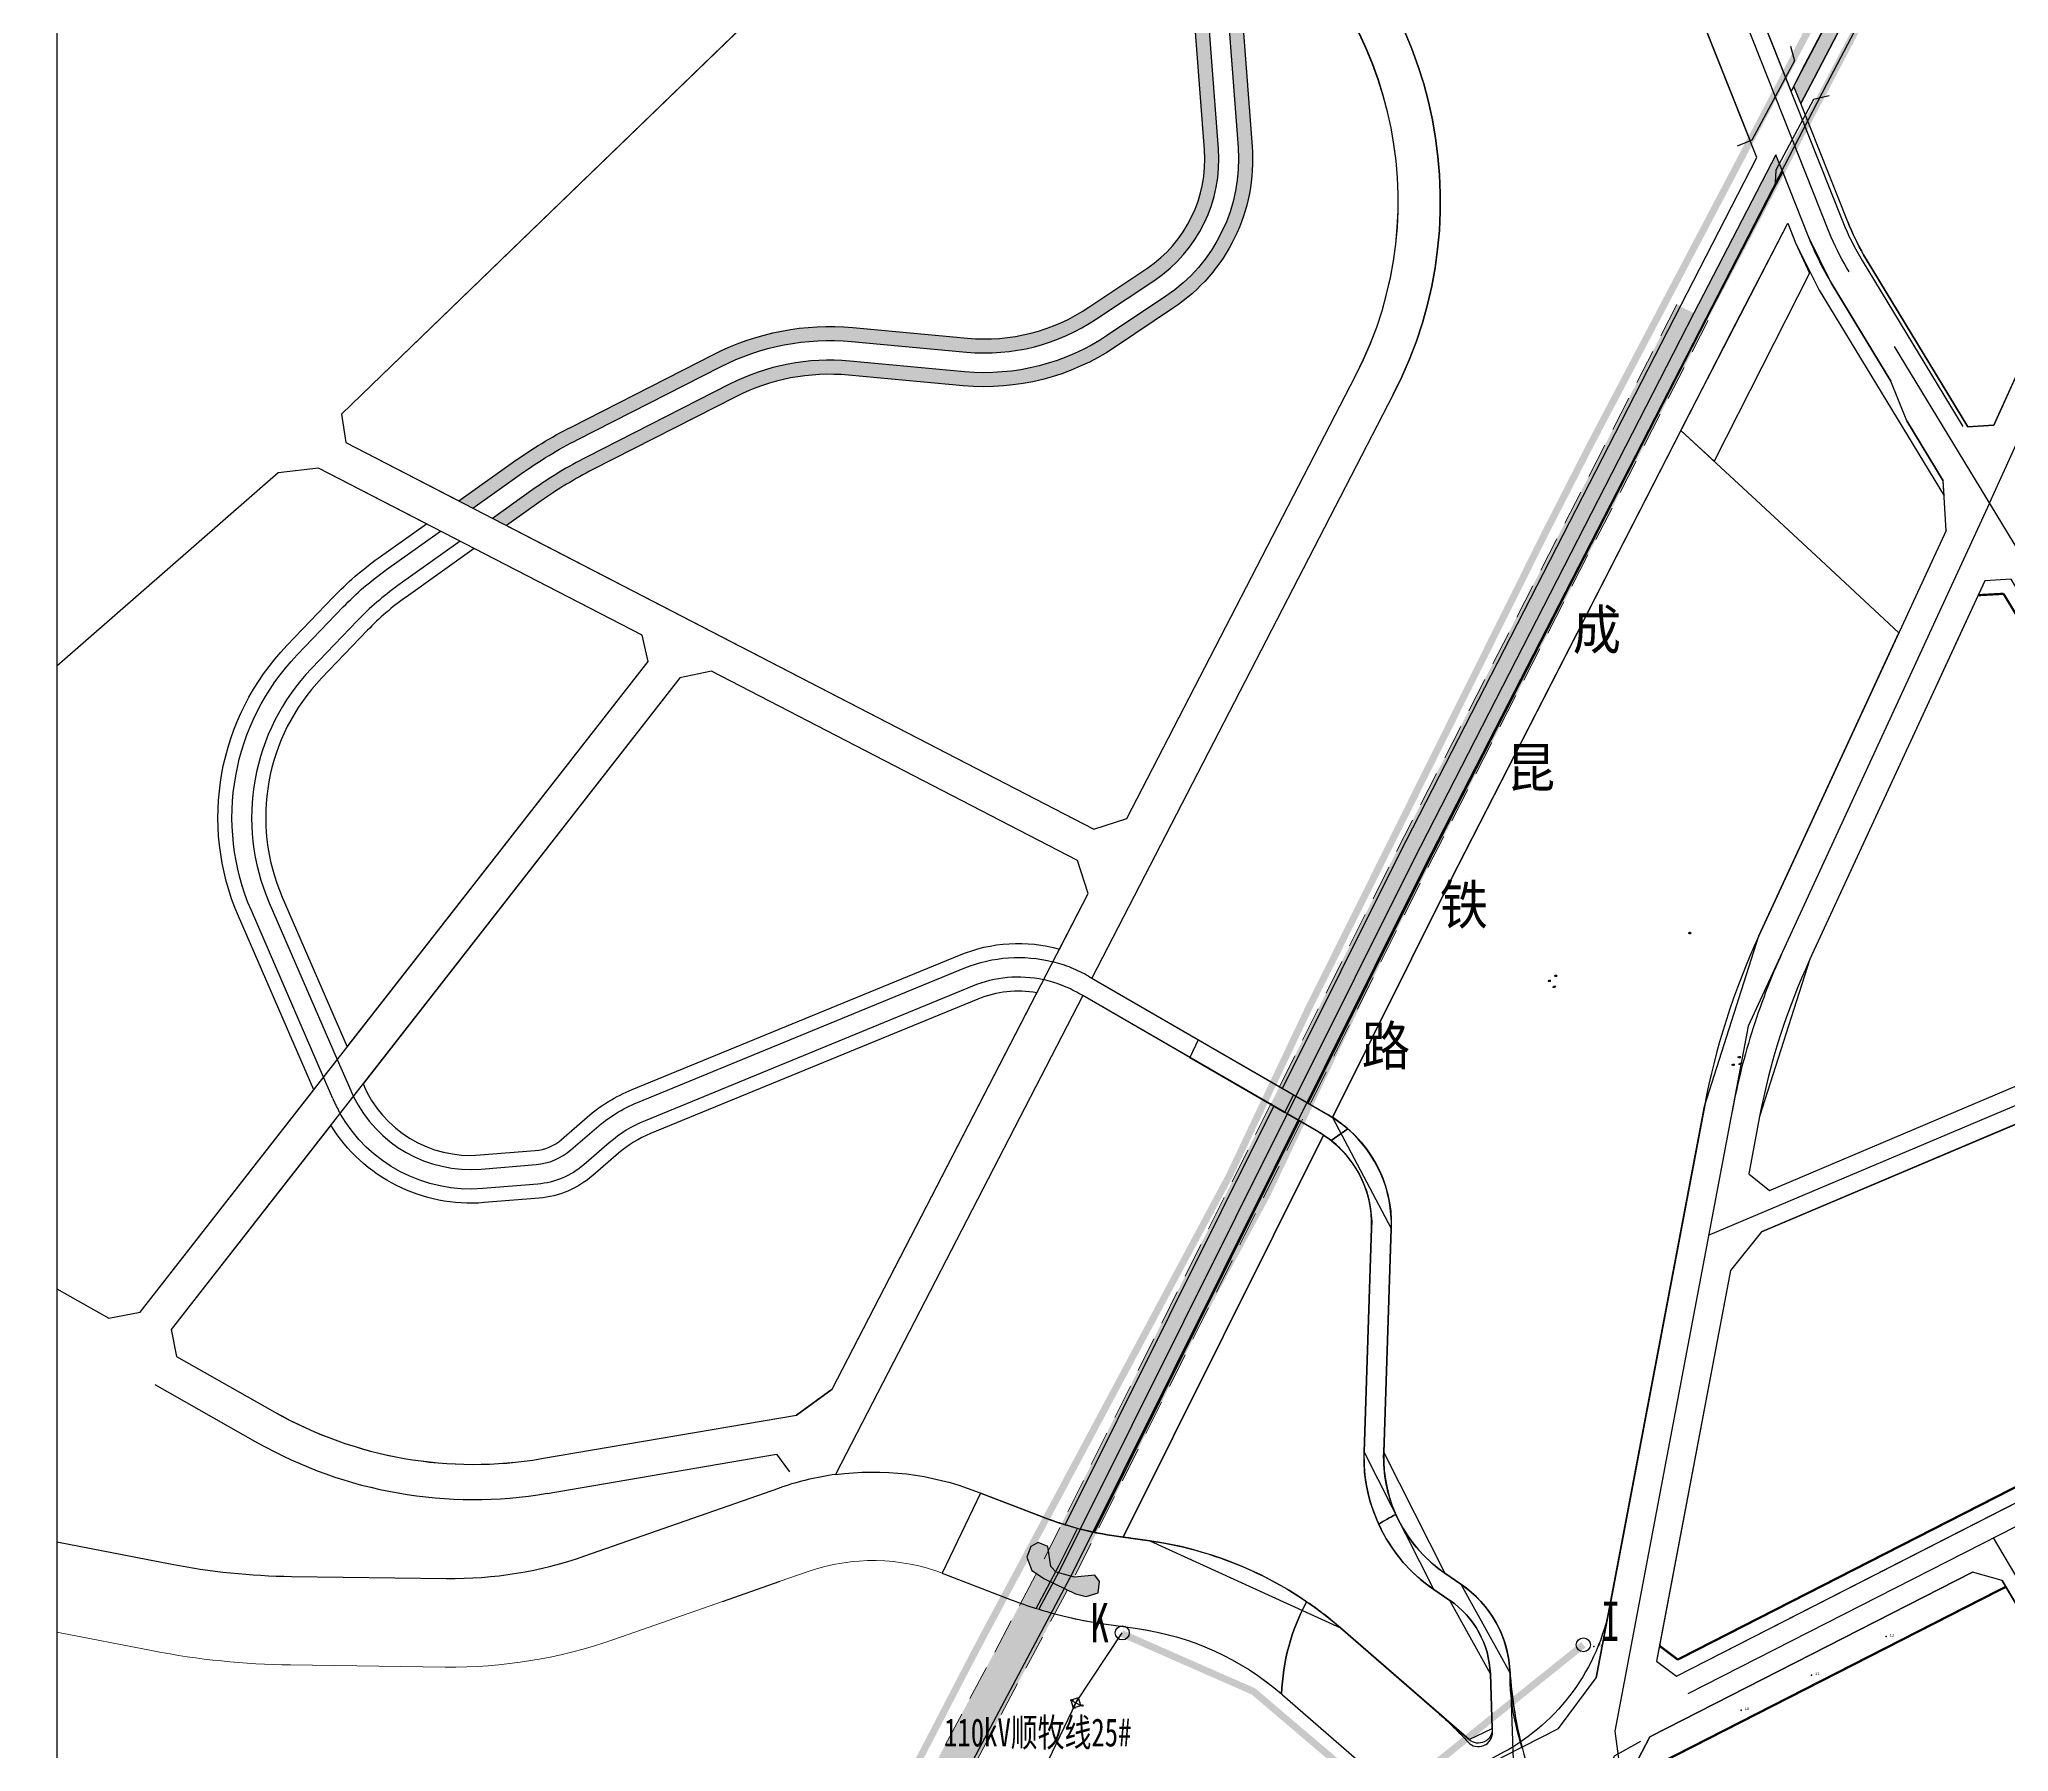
# Model space of a CAD drawing. Header units: inches. Extents: x 10610 to 28805, y 1423 to 10487.
# Drawn here: x 13822 to 15224, y 4930 to 6149 of the extents above; entities that cross this region are included whole.
import ezdxf
from ezdxf.enums import TextEntityAlignment as Align

# ---------------------------------------------------------------- set-up
doc = ezdxf.new("R2010")
doc.units = ezdxf.units.IN
doc.header["$LTSCALE"] = 10
doc.header["$MEASUREMENT"] = 0
for name, pattern in [('ACAD_ISO02W100', [15, 12, -3]), ('CENTER', [2, 1.25, -0.25, 0.25, -0.25]), ('DASHED', [0.75, 0.5, -0.25]), ('DASHEDX2', [1.5, 1, -0.5])]:
    doc.linetypes.add(name, pattern=pattern)
for name, color, linetype in [('110kV', 1, 'Continuous'), ('110kV顺源线', 1, 'Continuous'), ('110kV顺牧线', 1, 'Continuous'), ('1名称', 7, 'Continuous'), ('1地块界线', 7, 'DASHEDX2'), ('1河流-岸线', 4, 'Continuous'), ('1轻轨', 7, 'Continuous'), ('1道路中线', 7, 'CENTER'), ('1道路红线', 7, 'Continuous'), ('B-C', 233, 'Continuous'), ('B-E1', 151, 'Continuous'), ('B-G12', 102, 'Continuous'), ('B-G22', 122, 'Continuous'), ('B-GE', 80, 'Continuous'), ('B-T1', 175, 'Continuous'), ('B-发展预留地', 7, 'Continuous'), ('Error_Layer', 7, 'Continuous'), ('g规划电缆隧道', 1, 'Continuous'), ('H-T1', 175, 'Continuous'), ('ZDH', 1, 'Continuous'), ('锦能图框', 7, 'Continuous')]:
    doc.layers.add(name, color=color, linetype=linetype)
doc.layers.add('1远期建设用地', color=7, linetype='Continuous', true_color=0xdedede)
doc.layers.add('生态绿地', color=7, linetype='Continuous', true_color=0xc9ffb8)
doc.layers.add('1铁路', color=7, linetype='DASHED', lineweight=9)
doc.styles.add('HZ', font='rs.shx', dxfattribs={"width": 0.8, "bigfont": 'hztxt.shx'})
doc.styles.get("Standard").update_dxf_attribs({"font": ''})
doc.styles.add('宋体', font='', dxfattribs={"width": 0.9})
doc.styles.get('Standard').set_extended_font_data('SimSun')
doc.styles.get('宋体').set_extended_font_data('SimSun')

# ---------------------------------------------------------------- blocks, each defined once
blk = doc.blocks.new('357457')
at = {"color": 8}
for p in [(14928.745, 5005.185, -5.436), (14928.745, 5005.185, -5.436), (15136.984, 5012.139, -5.394), (15136.984, 5012.139, -5.394), (15083.819, 4984.784, -5.213), (15083.819, 4984.784, -5.213), (15033.797, 4959.824, -5.282), (15033.797, 4959.824, -5.282)]:
    blk.add_point(p, dxfattribs=at)
for s, p in [('10', (14931.245, 5005.185)), ('12', (15139.484, 5012.139)), ('11', (15086.319, 4984.784)), ('10', (15036.297, 4959.824))]:
    blk.add_text(s, height=2, dxfattribs=at).set_placement(p)

msp = doc.modelspace()

# ---------------------------------------------------------------- hatches: boundary and pattern name
at = {"layer": '1远期建设用地'}
h = msp.add_hatch(color=8, dxfattribs=at)
h.paths.add_polyline_path([(14588.3, 5930), (14629.6, 5957.7, 0.270063), (14685.6, 6072.7), (14674.5, 6219.1, 0.043826), (14668.4, 6256.6), (14667.5, 6259.9), (14654.9, 6268.9), (14658.7, 6254.1, -0.043826), (14664.6, 6218.3), (14675.6, 6072, -0.270063), (14624.1, 5966), (14582.7, 5938.3, -0.172306), (14480.9, 5912.3), (14399.2, 5919.9, 0.141634), (14313.6, 5903.4), (14211.8, 5851.6, 0.036851), (14173.7, 5828.5), (14144.8, 5808), (14154.8, 5802.8), (14179.5, 5820.4, -0.036851), (14216.4, 5842.7), (14318.1, 5894.5, -0.141634), (14398.3, 5909.9), (14480, 5902.4, 0.172306)])
h.paths.add_polyline_path([(14574.9, 5949.9), (14616.3, 5977.6, 0.270063), (14661.6, 6070.9), (14650.6, 6217.3, 0.043826), (14645.1, 6250.6), (14637.3, 6281.5), (14624.6, 6290.5), (14635.5, 6248.1, -0.043826), (14640.6, 6216.5), (14651.6, 6070.2, -0.270063), (14610.7, 5985.9), (14569.4, 5958.2, -0.172306), (14483.1, 5936.2), (14401.4, 5943.8, 0.141634), (14302.7, 5924.8), (14200.9, 5873, 0.036851), (14159.8, 5848.1), (14120.9, 5820.4), (14130.8, 5815.2), (14165.6, 5839.9, -0.036851), (14205.5, 5864.1), (14307.2, 5915.9, -0.141634), (14400.5, 5933.8), (14482.2, 5926.3, 0.172306)])
at = {"layer": 'H-T1', "linetype": 'ByBlock'}
msp.add_hatch(color=8, dxfattribs=at).paths.add_polyline_path([(15480.5, 6876.4), (15479.3, 6874.2), (15431.9, 6783), (15379.5, 6680.6), (15370.5, 6659.3), (15358.7, 6629), (15355.3, 6620.3), (15329.8, 6554.4), (15318.6, 6526.6), (15312.4, 6510), (15305.7, 6497.9), (15294.5, 6477.5), (15279.9, 6451.2), (15240.3, 6388.6), (15227.1, 6369), (15180.8, 6299.3), (15167.1, 6277.8), (15163.2, 6268.8), (15135.4, 6218.3), (15125.2, 6196.9), (15085.6, 6121.3), (15076.2, 6103.2), (15071.3, 6115.4), (15076.8, 6126.5), (15132.7, 6233.1), (15173.6, 6313.4), (15210.8, 6383.5), (15270.4, 6503.2), (15342.6, 6644), (15414.8, 6781.8), (15463.6, 6876.3)])
at = {"layer": 'H-T1'}
h = msp.add_hatch(color=8, dxfattribs=at)
h.dxf.hatch_style = 2
h.paths.add_polyline_path([(15008.9, 5949.4), (15057.1, 6042.7), (15063.3, 6054.5), (15058.4, 6066.8), (15000, 5954), (14800.5, 5564.8), (14716.8, 5396.8), (14725.5, 5391.7), (14809.4, 5560.3)])
h.paths.add_polyline_path([(14897.5, 5720.8), (14897.5, 5736.8), (14881.5, 5736.8), (14881.5, 5720.8)], flags=0)
h = msp.add_hatch(color=8, dxfattribs=at)
h.dxf.hatch_style = 2
edge = h.paths.add_edge_path()
edge.add_line((14719.2, 5379.2), (14710.5, 5384.2))
edge.add_line((14710.5, 5384.2), (14563.3, 5088.7))
edge.add_arc((14622.1, 5318.3), 237, 255.6358, 258.1209)
edge.add_line((14573.3, 5086.4), (14719.2, 5379.2))
h.paths.add_polyline_path([(14649, 5227.5), (14649, 5243.5), (14633, 5243.5), (14633, 5227.5)], flags=0)
at = {"layer": '生态绿地'}
h = msp.add_hatch(color=8, dxfattribs=at)
h.paths.add_polyline_path([(14540.1, 5076.2), (14533.3, 5079.2), (14528.1, 5076.3), (14525.3, 5068.7), (14528.9, 5059.1), (14534.1, 5055.6), (14540, 5066.7), (14541.3, 5069.2)])
h.paths.add_polyline_path([(14577, 5051.4), (14573.6, 5055.8), (14559.1, 5054.5), (14556.5, 5055.2), (14551.9, 5046.5), (14560, 5042.6), (14567.4, 5040.6), (14576.1, 5043.2)])

# ---------------------------------------------------------------- linework, layer by layer
at = {"layer": '110kV', "color": 8, "linetype": 'Continuous'}
for p, q in [((14556.6, 4966.9), (14563.7, 4963.1)), ((14558.2, 4961.4), (14562, 4968.5))]:
    msp.add_line(p, q, dxfattribs=at)
at = {"layer": '110kV', "color": 8, "linetype": 'Continuous', "flags": 128}
msp.add_lwpolyline([(14560.1, 4965), (14593.2, 5014.8)], dxfattribs=at)
msp.add_lwpolyline([(14556.6, 4966.9), (14558.2, 4961.4), (14563.7, 4963.1), (14562, 4968.5)], close=True, dxfattribs=at)
at = {"layer": '110kV顺源线', "color": 8}
msp.add_line((13834.8, 7416.8), (13834.8, 1581.1), dxfattribs=at)
at = {"layer": '110kV顺牧线', "color": 8, "linetype": 'ACAD_ISO02W100', "ltscale": 0.125, "const_width": 5}
msp.add_lwpolyline([(14592.8, 5014.3), (14686.6, 4973.1), (14780.5, 4893.2), (14921.4, 5006.3)], dxfattribs=at)
at = {"layer": '1地块界线', "color": 8, "ltscale": 20, "const_width": 1.6, "flags": 128}
for points in [[(15220.5, 5754.3), (15202.4, 5753.3)], [(15387.6, 5479), (15220.5, 5754.3)], [(14988.6, 4995.8), (15505, 5259.4)], [(14958.1, 4912.9), (15222.1, 5047.6)], [(14975.6, 5005.6), (14988.6, 4995.8)]]:
    msp.add_lwpolyline(points, dxfattribs=at)
at = {"layer": '1河流-岸线', "color": 8}
for points in [[(14120.9, 5820.4), (14159.8, 5848.1, -0.036851), (14200.9, 5873), (14302.7, 5924.8, -0.141634), (14401.4, 5943.8), (14483.1, 5936.2, 0.172306), (14569.4, 5958.2), (14610.7, 5985.9, 0.270063), (14651.6, 6070.2), (14640.6, 6216.5, 0.043826), (14635.5, 6248.1), (14624.6, 6290.5)], [(14130.8, 5815.2), (14165.6, 5839.9, -0.036851), (14205.5, 5864.1), (14307.2, 5915.9, -0.141634), (14400.5, 5933.8), (14482.2, 5926.3, 0.172306), (14574.9, 5949.9), (14616.3, 5977.6, 0.270063), (14661.6, 6070.9), (14650.6, 6217.3, 0.043826), (14645.1, 6250.6), (14637.3, 6281.5)], [(14130.8, 5815.2), (14165.6, 5839.9, -0.036851), (14205.5, 5864.1), (14307.2, 5915.9, -0.141634), (14400.5, 5933.8), (14482.2, 5926.3, 0.172306), (14574.9, 5949.9), (14616.3, 5977.6, 0.270063), (14661.6, 6070.9), (14650.6, 6217.3, 0.043826), (14645.1, 6250.6), (14637.3, 6281.5)], [(14654.9, 6268.9), (14658.7, 6254.1, -0.043826), (14664.6, 6218.3), (14675.6, 6072, -0.270063), (14624.1, 5966), (14582.7, 5938.3, -0.172306), (14480.9, 5912.3), (14399.2, 5919.9, 0.141634), (14313.6, 5903.4), (14211.8, 5851.6, 0.036851), (14173.7, 5828.5), (14144.8, 5808)], [(14654.9, 6268.9), (14658.7, 6254.1, -0.043826), (14664.6, 6218.3), (14675.6, 6072, -0.270063), (14624.1, 5966), (14582.7, 5938.3, -0.172306), (14480.9, 5912.3), (14399.2, 5919.9, 0.141634), (14313.6, 5903.4), (14211.8, 5851.6, 0.036851), (14173.7, 5828.5), (14144.8, 5808)], [(14667.5, 6259.9), (14668.4, 6256.6, -0.043826), (14674.5, 6219.1), (14685.6, 6072.7, -0.270063), (14629.6, 5957.7), (14588.3, 5930, -0.172306), (14480, 5902.4), (14398.3, 5909.9, 0.141634), (14318.1, 5894.5), (14216.4, 5842.7, 0.036851), (14179.5, 5820.4), (14154.8, 5802.8)], [(14017.6, 5401.2), (13964, 5524.9, -0.302029), (13998.7, 5717.7), (14031.4, 5751.8, -0.047029), (14063.6, 5779.7), (14097.9, 5804.1)], [(14024.6, 5410.2), (13973.2, 5528.8, -0.302029), (14005.9, 5710.8), (14038.6, 5744.9, -0.047029), (14069.4, 5771.5), (14107.9, 5798.9)], [(14024.6, 5410.2), (13973.2, 5528.8, -0.302029), (14005.9, 5710.8), (14038.6, 5744.9, -0.047029), (14069.4, 5771.5), (14107.9, 5798.9)], [(14121.9, 5791.7), (14077.5, 5760.1, 0.047029), (14048.7, 5735.2), (14016, 5701.1, 0.302029), (13986, 5534.4), (14034.4, 5422.8)], [(14121.9, 5791.7), (14077.5, 5760.1, 0.047029), (14048.7, 5735.2), (14016, 5701.1, 0.302029), (13986, 5534.4), (14034.4, 5422.8)], [(14131.9, 5786.5), (14083.3, 5752, 0.047029), (14055.9, 5728.3), (14023.2, 5694.2, 0.302029), (13995.2, 5538.4), (14041.4, 5431.8)], [(14045.8, 5396.7, 0.308606), (14136.9, 5344.9), (14176, 5348.1, 0.159224), (14200.6, 5358.5), (14218.8, 5374.2, -0.081093), (14248.2, 5392.3), (14481.2, 5488, -0.160992), (14543.8, 5492.4, -0.160992)], [(14052.7, 5405.6, 0.324972), (14136.1, 5354.9), (14175.2, 5358.1, 0.159224), (14194.1, 5366), (14212.2, 5381.8, -0.081093), (14244.4, 5401.5), (14477.4, 5497.2, -0.166396), (14548.5, 5501.5, -0.160992)], [(14537.1, 5479.6, 0.151268), (14486.5, 5475), (14253.5, 5379.3, 0.081093), (14228, 5363.6), (14209.8, 5347.9, -0.159224), (14177.1, 5334.2), (14138, 5331, -0.291515), (14036.3, 5384.7)], [(14532.4, 5470.3, 0.142063), (14490.3, 5465.8), (14257.3, 5370.1, 0.081093), (14234.5, 5356.1), (14216.3, 5340.3, -0.159224), (14178, 5324.2), (14138.9, 5321, -0.282077), (14029.7, 5376.2, -0.282077)], [(14389, 5127.5, -0.125765), (14488.8, 5115.7), (14536.8, 5097.2, 0.057073), (14589, 5083.6), (14612.7, 5080.3, -0.144892), (14748.6, 5018.3), (14817.6, 4958.3, -0.028894), (14839.3, 4937.1, 0.698203), (14856.7, 4944.2), (14855.2, 4985.7, 0.238491), (14826.4, 5037.9), (14815, 5045.6, -0.257037), (14765.3, 5143.7), (14770.7, 5303, 0.27696), (14732.8, 5371.4), (14565.1, 5468.3)], [(14571.5, 5480.7), (14739.8, 5383.5, -0.27696), (14784.7, 5302.5), (14779.3, 5143.2, 0.257037), (14822.9, 5057.2), (14834.3, 5049.4, -0.238491), (14869.2, 4986.2), (14872.1, 4903.5, 0.010822), (14872.3, 4901.4)], [(14571.5, 5480.7), (14739.8, 5383.5, -0.27696), (14784.7, 5302.5), (14779.3, 5143.2, 0.257037), (14822.9, 5057.2), (14834.3, 5049.4, -0.231442), (14869.1, 4988.3, 0.050658), (14879, 4928.5), (14931.7, 4734.4, -0.11046), (14936.4, 4629.8), (14847.6, 4127.1, 0.016693), (14841.8, 4086.8)], [(14571.5, 5480.7), (14739.8, 5383.5, -0.27696), (14784.7, 5302.5), (14779.3, 5143.2, 0.257037), (14822.9, 5057.2), (14834.3, 5049.4, -0.231442), (14869.1, 4988.3, 0.050658), (14879, 4928.5), (14931.7, 4734.4, -0.11046), (14936.4, 4629.8), (14847.6, 4127.1, 0.016693), (14841.8, 4086.8)], [(14571.5, 5480.7), (14739.8, 5383.5, -0.27696), (14784.7, 5302.5), (14779.3, 5143.2, 0.257037), (14822.9, 5057.2), (14834.3, 5049.4, -0.231442), (14869.1, 4988.3, 0.050658), (14879, 4928.5), (14931.7, 4734.4, -0.11046), (14936.4, 4629.8), (14847.6, 4127.1, 0.016693), (14841.8, 4086.8)], [(13834.8, 5079.5), (13915.3, 5063.9, 0.044747), (14001.8, 5055), (14112.1, 5053.5, 0.087555), (14210.5, 5069.6), (14348.8, 5117.9, -0.002373), (14350.6, 5118.5)], [(13834.8, 5079.5), (13915.3, 5063.9, 0.044747), (14001.8, 5055), (14112.1, 5053.5, 0.087555), (14210.5, 5069.6), (14348.8, 5117.9, -0.002373), (14350.6, 5118.5)]]:
    msp.add_lwpolyline(points, format="xyb", dxfattribs=at)
at = {"layer": '1河流-岸线', "color": 8, "linetype": 'DASHED', "ltscale": 20}
for points in [[(14543.8, 5492.4, -0.068899), (14569.2, 5482.1), (14571.5, 5480.7)], [(14565.1, 5468.3), (14562.2, 5469.9, 0.078442), (14537.1, 5479.6, 0.078442)], [(14034.4, 5422.8), (14044, 5400.7, 0.011607), (14045.8, 5396.7)], [(14036.3, 5384.7, -0.027292), (14031.1, 5395.1), (14024.6, 5410.2)], [(14350.6, 5118.5, -0.048683), (14389, 5127.5, -0.037601)]]:
    msp.add_lwpolyline(points, format="xyb", dxfattribs=at)
at = {"layer": '1河流-岸线', "color": 8, "elevation": -50}
msp.add_lwpolyline([(14537.8, 5053.2), (14560, 5042.6), (14567.4, 5040.6), (14576.1, 5043.2), (14577, 5051.4), (14573.6, 5055.8), (14559.1, 5054.5), (14546.2, 5058), (14542.4, 5062.1), (14540.1, 5076.2), (14533.3, 5079.2), (14528.1, 5076.3), (14525.3, 5068.7), (14528.9, 5059.1)], close=True, dxfattribs=at)
at = {"layer": '1河流-岸线', "color": 8, "lineweight": 0}
for points in [[(14349.7, 5051.5), (14369.6, 5058.4, -0.177969), (14466.2, 5056.9), (14514.1, 5038.4, 0.057073), (14580.1, 5021.2), (14603.9, 5017.9, -0.144892), (14707.2, 4970.8), (14776.2, 4910.8, -0.106419), (14826.7, 4843.4)], [(13834.8, 5015.3), (13903.2, 5002, 0.044747), (14001, 4992), (14111.2, 4990.5, 0.087555), (14231.3, 5010.1), (14308.5, 5037.1)]]:
    msp.add_lwpolyline(points, format="xyb", dxfattribs=at)
at = {"layer": '1河流-岸线', "color": 8, "linetype": 'DASHED', "ltscale": 20}
msp.add_lwpolyline([(14308.5, 5037.1), (14349.7, 5051.5)], dxfattribs=at)
at = {"layer": '1轻轨', "color": 8, "ltscale": 200, "flags": 128}
msp.add_lwpolyline([(15134.1, 6192.5), (15094.5, 6116.7), (15064.5, 6059.1), (15008.6, 5950.3), (14808.5, 5560.7), (14557.8, 5057.5), (14428.4, 4814.1)], dxfattribs=at)
at = {"layer": '1远期建设用地', "color": 8}
for points in [[(14255.6, 5706.1), (14251.5, 5724.8), (14131.9, 5786.5), (14083.3, 5752, 0.047029), (14055.9, 5728.3), (14023.2, 5694.2, 0.302029), (13995.2, 5538.4), (14041.4, 5431.8), (14255.6, 5706.1)], [(14548.5, 5501.5), (14568.9, 5541), (14561.4, 5564.6), (14300.7, 5699.3), (14278.2, 5694.4), (14052.7, 5405.6, 0.324972), (14136.1, 5354.9), (14175.2, 5358.1, 0.159224), (14194.1, 5366), (14212.2, 5381.8, -0.081093), (14244.4, 5401.5), (14477.4, 5497.2, -0.166396), (14548.5, 5501.5)], [(14532.4, 5470.3, 0.142063), (14490.3, 5465.8), (14257.3, 5370.1, 0.081093), (14234.5, 5356.1), (14216.3, 5340.3, -0.159224), (14178, 5324.2), (14138.9, 5321, -0.282077), (14029.7, 5376.2), (13916.1, 5230.7), (13919.9, 5211.5), (13990, 5171.9, 0.172439), (14179.7, 5138.8), (14361.3, 5169.7), (14386.6, 5188.2), (14532.4, 5470.3, 0.142063)]]:
    msp.add_lwpolyline(points, format="xyb", close=True, dxfattribs=at)
at = {"layer": '1道路中线', "color": 8, "ltscale": 50}
for p, q in [((15210.6, 5818.8), (15038.7, 5446.5)), ((15210.6, 5818.8), (15038.7, 5446.5)), ((15010.6, 5297.8), (15421.2, 5471.7)), ((15010.6, 5297.8), (15421.2, 5471.7)), ((15038.7, 5446.5), (14943.8, 4944.9)), ((15038.7, 5446.5), (14943.8, 4944.9)), ((15552.5, 5255.5), (14785.6, 4864.1)), ((15213.2, 5082.4), (15441.3, 4696.6)), ((14943.8, 4944.9), (14981.9, 4657.3))]:
    msp.add_line(p, q, dxfattribs=at)
for points in [[(15210.6, 5818.8), (15689.3, 6877.7)], [(15552.5, 5255.5), (15467.2, 5396), (15467.2, 5396), (15110.6, 5983.4), (15108.8, 5986.4), (15107.1, 5989.5), (15105.4, 5992.5), (15103.8, 5995.6), (15102.2, 5998.7), (15100.7, 6001.9), (15099.3, 6005), (15097.9, 6008.2), (15095.7, 6013.3), (15036.5, 6162.3)]]:
    msp.add_lwpolyline(points, dxfattribs=at)
msp.add_arc((15518.5, 5292.9), 500, 155.2148, 169.2839, dxfattribs=at)
msp.add_arc((15518.5, 5292.9), 500, 155.2148, 169.2839, dxfattribs=at)
at = {"layer": '1道路红线', "color": 8}
for p, q in [((15213.7, 5874.3), (15693.2, 6934.8)), ((14515.3, 6344.1), (14037.4, 5882.2)), ((14989.4, 6204.5), (15040.2, 6076.6)), ((15123.5, 5991.2), (15195.1, 5873.2)), ((15123.5, 5991.2), (15195.1, 5873.2)), ((14596.5, 5594.4), (14759.5, 5909.9)), ((14037.4, 5882.2), (14040.4, 5862)), ((15195.1, 5873.2), (15213.7, 5874.3)), ((15195.1, 5873.2), (15213.7, 5874.3)), ((14040.4, 5862), (14572.9, 5586.8)), ((14021, 5843.8), (13992.3, 5840.4)), ((14251.5, 5724.8), (14021, 5843.8)), ((15225.9, 5764.6), (15207.1, 5763.6)), ((14255.6, 5706.1), (14251.5, 5724.8)), ((13894.1, 5243.1), (14255.6, 5706.1)), ((14278.2, 5694.4), (13916.1, 5230.7)), ((14300.7, 5699.3), (14278.2, 5694.4)), ((14561.4, 5564.6), (14300.7, 5699.3)), ((14572.9, 5586.8), (14596.5, 5594.4)), ((14568.9, 5541), (14561.4, 5564.6)), ((14386.6, 5188.2), (14568.9, 5541)), ((15048.3, 5300.2), (15397.7, 5448.2)), ((13871.8, 5238.7), (13894.1, 5243.1)), ((13916.1, 5230.7), (13919.9, 5211.5)), ((13919.9, 5211.5), (13990, 5171.9)), ((13904.4, 5191.5), (13977.7, 5150.1)), ((14386.6, 5188.2), (14361.3, 5169.7)), ((14179.7, 5138.8), (14361.3, 5169.7)), ((14183.9, 5114.1), (14347, 5141.9)), ((14347, 5141.9), (14356.2, 5129.3)), ((14968.7, 4940.7), (15198.5, 5058.1)), ((15219.5, 5052), (15419.6, 4713.6))]:
    msp.add_line(p, q, dxfattribs=at)
for points in [[(14937.4, 6730.3), (15028.1, 6215.4), (15106.1, 6019, 0.041823), (15119.9, 5991.4), (15191.6, 5873.3)], [(15046.4, 5510.9, 0.061465), (15007.6, 5389.6)], [(15082.7, 5494.2, 0.061465), (15046.9, 5382.2)], [(15008, 5391.6), (14940.2, 5033.6, -0.22478), (14864.6, 4929.8), (14679.9, 4829)], [(14962.1, 4937.4), (14943.3, 4927.1), (14935.9, 4909.8), (14979.9, 4747.5, -0.11046), (14985.6, 4621.1), (14908, 4181.5), (14917.9, 4169.2), (15186.7, 4159.8), (15191.7, 4159.6), (15207.2, 4174), (15215.7, 4415)], [(14962.1, 4937.4), (14943.3, 4927.1), (14935.9, 4909.8), (14979.9, 4747.5, -0.11046), (14985.6, 4621.1), (14908, 4181.5), (14917.9, 4169.2), (15186.7, 4159.8), (15191.7, 4159.6), (15207.2, 4174), (15215.7, 4415)]]:
    msp.add_lwpolyline(points, format="xyb", dxfattribs=at)
for points in [[(15068.9, 6144.1), (15071.8, 6133.7), (15041.3, 6077.1), (15030.8, 6072.9)], [(15096.4, 6108.8), (15085.3, 6106), (15058.5, 6055.9), (15058, 6046.9)], [(15109.7, 6018.9), (15110.9, 6015.9), (15112.2, 6012.9), (15113.5, 6010), (15114.9, 6007.1), (15116.3, 6004.2), (15117.8, 6001.3), (15119.3, 5998.4), (15120.9, 5995.6), (15123.5, 5991.2)], [(15081.8, 6007.8), (15083.2, 6004.3), (15084.7, 6000.9), (15086.2, 5997.4), (15087.8, 5994.1), (15089.5, 5990.7), (15091.2, 5987.3), (15093, 5984), (15094.8, 5980.8), (15097.8, 5975.7)], [(15097.8, 5975.7), (15140.4, 5905.6)], [(15151.6, 5877.3), (15140.4, 5905.6)], [(15151.6, 5877.3), (15177.6, 5834.6)], [(15179.6, 5799.3), (15177.6, 5834.6)], [(15179.6, 5799.3), (15046.4, 5510.9)], [(15207.1, 5763.6), (15082.7, 5494.2)], [(15225.9, 5764.6), (15207.1, 5763.6)], [(15046.9, 5382.2), (15039.2, 5341.6), (15053.9, 5329.7), (15384.6, 5469.8)], [(15007.6, 5389.6), (14930.6, 4982.8)], [(15048.3, 5300.2), (15026.2, 5272.8)], [(15026.2, 5272.8), (14973.5, 4994.6)], [(14987.6, 4984.1), (15509, 5250.2)], [(15219.5, 5052), (15198.5, 5058.1)], [(14973.5, 4994.6), (14987.6, 4984.1)], [(14903.7, 4946.8), (14930.6, 4982.8)], [(14776.5, 4881.9), (14903.7, 4946.8)], [(14957.3, 4919), (14968.7, 4940.7)]]:
    msp.add_lwpolyline(points, dxfattribs=at)
for centre, radius, start, end in [((14519.6, 6033.8), 300, 332.6754, 54.558), ((14519.6, 6033.8), 270, 332.6754, 54.558), ((14131.4, 5422.2), 287.5, 240.5315, 279.6667), ((14131.4, 5422.2), 312.5, 240.5315, 279.6667)]:
    msp.add_arc(centre, radius, start, end, dxfattribs=at)
at = {"layer": '1铁路', "color": 8, "linetype": 'Continuous', "const_width": 5}
for points in [[(14132.9, 4314.6), (14254.8, 4550.9), (14254.8, 4550.9), (14430.7, 4890.2), (14489.3, 5003.2), (14669.5, 5340.3), (14725.4, 5458.4), (14894.7, 5798.4), (14925.4, 5858.5), (15010.3, 6019.9), (15101.3, 6192.9), (15126.2, 6240.5), (15209.6, 6400.1)], [(14132.9, 4314.6), (14254.8, 4550.9), (14254.8, 4550.9), (14430.7, 4890.2), (14489.3, 5003.2), (14669.5, 5340.3), (14725.4, 5458.4), (14894.7, 5798.4), (14925.4, 5858.5), (15010.3, 6019.9), (15101.3, 6192.9), (15126.2, 6240.5), (15209.6, 6400.1)], [(14132.9, 4314.6), (14254.8, 4550.9), (14254.8, 4550.9), (14430.7, 4890.2), (14489.3, 5003.2), (14669.5, 5340.3), (14725.4, 5458.4), (14894.7, 5798.4), (14925.4, 5858.5), (15010.3, 6019.9), (15101.3, 6192.9), (15126.2, 6240.5), (15209.6, 6400.1)], [(14132.9, 4314.6), (14254.8, 4550.9), (14254.8, 4550.9), (14430.7, 4890.2), (14489.3, 5003.2), (14669.5, 5340.3), (14725.4, 5458.4), (14894.7, 5798.4), (14925.4, 5858.5), (15010.3, 6019.9), (15101.3, 6192.9), (15126.2, 6240.5), (15209.6, 6400.1)], [(15237, 6387.7), (15152.7, 6226.6), (15127.8, 6178.9), (15036.8, 6006), (14952, 5844.7), (14921.4, 5784.8), (14808, 5562.8), (14695.8, 5326), (14574.7, 5102.4), (14457.3, 4876.4), (14353.7, 4677), (14316.8, 4605.5), (14197.6, 4374.4), (14159.6, 4300.8)], [(15237, 6387.7), (15152.7, 6226.6), (15127.8, 6178.9), (15036.8, 6006), (14952, 5844.7), (14921.4, 5784.8), (14808, 5562.8), (14695.8, 5326), (14574.7, 5102.4), (14457.3, 4876.4), (14353.7, 4677), (14316.8, 4605.5), (14197.6, 4374.4), (14159.6, 4300.8)], [(15237, 6387.7), (15152.7, 6226.6), (15127.8, 6178.9), (15036.8, 6006), (14952, 5844.7), (14921.4, 5784.8), (14808, 5562.8), (14695.8, 5326), (14574.7, 5102.4), (14457.3, 4876.4), (14353.7, 4677), (14316.8, 4605.5), (14197.6, 4374.4), (14159.6, 4300.8)], [(15237, 6387.7), (15152.7, 6226.6), (15127.8, 6178.9), (15036.8, 6006), (14952, 5844.7), (14921.4, 5784.8), (14808, 5562.8), (14695.8, 5326), (14574.7, 5102.4), (14457.3, 4876.4), (14353.7, 4677), (14316.8, 4605.5), (14197.6, 4374.4), (14159.6, 4300.8)]]:
    msp.add_lwpolyline(points, dxfattribs=at)
at = {"layer": '1铁路', "color": 8, "ltscale": 10, "const_width": 25, "flags": 128}
msp.add_lwpolyline([(14999.1, 5954.5), (14799.6, 5565.2), (14548.9, 5062.1), (14036.9, 4099.2), (13942.2, 3954.6), (13834.8, 3814.8)], dxfattribs=at)
at = {"layer": '1铁路', "color": 8, "ltscale": 5, "flags": 128}
for points in [[(14988, 5960.2), (14788.5, 5570.9), (14537.8, 5067.8), (14026.1, 4105.6), (13932, 3961.8), (13834.8, 3835.3)], [(14988, 5960.2), (14788.5, 5570.9), (14537.8, 5067.8), (14026.1, 4105.6), (13932, 3961.8), (13834.8, 3835.3)], [(14988, 5960.2), (14788.5, 5570.9), (14537.8, 5067.8), (14026.1, 4105.6), (13932, 3961.8), (13834.8, 3835.3)], [(14988, 5960.2), (14788.5, 5570.9), (14537.8, 5067.8), (14026.1, 4105.6), (13932, 3961.8), (13834.8, 3835.3)], [(14988, 5960.2), (14788.5, 5570.9), (14537.8, 5067.8), (14026.1, 4105.6), (13932, 3961.8), (13834.8, 3835.3)], [(15010.2, 5948.8), (14810.8, 5559.6), (14560, 5056.4), (14047.6, 4092.8), (13952.4, 3947.3), (13834.8, 3794.3)], [(15010.2, 5948.8), (14810.8, 5559.6), (14560, 5056.4), (14047.6, 4092.8), (13952.4, 3947.3), (13834.8, 3794.3)], [(15010.2, 5948.8), (14810.8, 5559.6), (14560, 5056.4), (14047.6, 4092.8), (13952.4, 3947.3), (13834.8, 3794.3)], [(15010.2, 5948.8), (14810.8, 5559.6), (14560, 5056.4), (14047.6, 4092.8), (13952.4, 3947.3), (13834.8, 3794.3)]]:
    msp.add_lwpolyline(points, dxfattribs=at)
at = {"layer": 'B-C', "color": 8}
for points in [[(15220.5, 5754.3), (15202.4, 5753.3), (15082.7, 5494.2), (15046.9, 5382.2), (15039.2, 5341.6), (15053.9, 5329.7), (15384.6, 5469.8), (15387.6, 5479)], [(15408.4, 5444.8), (15397.7, 5448.2), (15048.3, 5300.2), (15026.2, 5272.8), (14975.6, 5005.6), (14988.6, 4995.8), (15505, 5259.4), (15510.1, 5277.2)]]:
    msp.add_lwpolyline(points, close=True, dxfattribs=at)
at = {"layer": 'B-E1', "color": 8}
msp.add_lwpolyline([(14708.8, 5385.2), (14715, 5397.8), (14647.3, 5436.9), (14641.3, 5424.2)], close=True, dxfattribs=at)
for points in [[(14716.8, 5396.8), (14710.5, 5384.2), (14732.8, 5371.4, -0.036545), (14741.9, 5365.1), (14753.7, 5373.5, 0.047756), (14739.8, 5383.5)], [(14753.7, 5373.5), (14741.9, 5365.1, -0.238006), (14770.7, 5303), (14765.3, 5143.7, 0.116877), (14775.7, 5092.1, -0.023558), (14787.9, 5099.1, -0.113731), (14779.3, 5143.2), (14784.7, 5302.5, 0.226212)], [(14548, 5062.6), (14561.3, 5089.2, -0.027233), (14536.8, 5097.2), (14492.3, 5114.3), (14464.9, 5057.4, -0.002421), (14466.2, 5056.9), (14514.1, 5038.4, 0.0157), (14531.9, 5032.2)], [(14612.7, 5080.3), (14589, 5083.6, -0.027636), (14563.3, 5088.7), (14549.8, 5061.7), (14533.8, 5031.6, 0.039637), (14580.1, 5021.2), (14603.9, 5017.9, -0.143928), (14706.6, 4971.3, -0.115469), (14724.4, 5037, 0.115368)], [(14748.6, 5018.3, 0.029039), (14724.4, 5037, 0.115469), (14706.6, 4971.3, -0.000945), (14707.2, 4970.8), (14776.2, 4910.8, -0.033975), (14795.4, 4891.6), (14877.6, 4933.5), (14874.6, 4944.6, -0.057357), (14869.4, 4978.5), (14869.2, 4986.2, 0.238491), (14834.3, 5049.4), (14822.9, 5057.2, -0.139236), (14787.9, 5099.1, 0.023558), (14775.7, 5092.1, 0.136072), (14815, 5045.6), (14826.4, 5037.9, -0.238491), (14855.2, 4985.7), (14856.6, 4946.7, -0.656073), (14840, 4938.8)]]:
    msp.add_lwpolyline(points, format="xyb", close=True, dxfattribs=at)
at = {"layer": 'B-G12', "color": 8}
msp.add_lwpolyline([(15030.5, 6706.5), (15078.1, 6752.5, 0.091067), (15201.6, 6925.2), (15385.6, 7317), (15291.7, 7352.3), (15111.1, 6967.7, -0.091067), (15008.7, 6824.4), (14945.1, 6763), (14937.4, 6730.3), (15028.1, 6215.4), (15069.3, 6111.7), (15076.7, 6125.9), (15116.2, 6201.4), (15126.6, 6222.9), (15133.9, 6239.4), (15138.6, 6251.5), (15147.8, 6273), (15165.1, 6306.3), (15168.7, 6313)], format="xyb", close=True, dxfattribs=at)
for points in [[(15225.9, 5764.6), (15207.1, 5763.6), (15202.4, 5753.3), (15220.5, 5754.3), (15387.6, 5479), (15391.6, 5491.6)], [(15422.9, 5440.1), (15408.4, 5444.8), (15510.1, 5277.2), (15505, 5259.4), (14988.6, 4995.8), (14975.6, 5005.6), (14973.5, 4994.6), (14987.6, 4984.1), (15513.4, 5252.5), (15520.9, 5278.7)]]:
    msp.add_lwpolyline(points, close=True, dxfattribs=at)
at = {"layer": 'B-G22', "color": 8}
msp.add_lwpolyline([(15667.3, 6877.5), (15213.7, 5874.3), (15195.1, 5873.2), (15123.5, 5991.2), (15120.9, 5995.6), (15119.3, 5998.4), (15117.8, 6001.3), (15116.3, 6004.2), (15114.9, 6007.1), (15113.5, 6010), (15112.2, 6012.9), (15110.9, 6015.9), (15109.7, 6018.9), (15076.2, 6103.2), (15085.6, 6121.3), (15125.2, 6196.9)], dxfattribs=at)
for points in [[(15066.9, 6018.1), (15072.5, 6004.1), (15089.3, 5970.5), (15178.2, 5824), (15177.6, 5834.6), (15151.6, 5877.3), (15140.4, 5905.6), (15097.8, 5975.7), (15081.8, 6007.8), (15063.3, 6054.5), (15057.1, 6042.7), (15008.9, 5949.4), (14809.4, 5560.3), (14725.5, 5391.7), (14739.8, 5383.5), (14742.8, 5381.7), (14827.3, 5551.2), (15026.6, 5940.3)], [(15014.5, 5848.7), (14990.9, 5870.5), (15066.9, 6018.1), (15072.5, 6004.1), (15082.4, 5982.6)], [(15222.1, 5047.6), (15219.5, 5052), (15198.5, 5058.1), (14968.7, 4940.7), (14957.3, 4919), (14958.1, 4912.9)]]:
    msp.add_lwpolyline(points, close=True, dxfattribs=at)
msp.add_lwpolyline([(14736.5, 5369.1, 0.014418), (14732.8, 5371.4), (14719.2, 5379.2), (14573.3, 5086.4), (14589, 5083.6), (14593.9, 5082.9)], format="xyb", close=True, dxfattribs=at)
at = {"layer": 'B-GE', "color": 8}
for points in [[(14990.9, 5959.5), (15044.9, 6064.7), (14989.4, 6204.5), (14903.7, 6690.7), (14881.4, 6698), (14595.6, 6421.7), (14596.7, 6421, -0.180931), (14643.6, 6353.7), (14656, 6304.9), (14693.6, 6278.2, -0.373301), (14786.1, 5896.1), (14571.5, 5480.7), (14707.2, 5402.3), (14790.7, 5569.7)], [(14989.4, 6204.5), (14930.3, 6539.8), (14616.4, 6403.8, -0.123646), (14643.6, 6353.7), (14656, 6304.9), (14693.6, 6278.2, -0.373301), (14786.1, 5896.1), (14571.5, 5480.7), (14707.2, 5402.3), (14790.7, 5569.7), (14990.9, 5959.5), (15044.9, 6064.7)], [(14701, 5389.7), (14565.1, 5468.3), (14389, 5127.5, -0.125765), (14488.8, 5115.7), (14536.8, 5097.2, 0.017572), (14552.5, 5091.7)], [(14770.7, 5303, 0.261498), (14736.5, 5369.1), (14593.9, 5082.9), (14612.7, 5080.3), (14748.6, 5018.3), (14840, 4938.8), (14856.6, 4946.7), (14855.2, 4985.7), (14826.4, 5037.9), (14815, 5045.6), (14765.3, 5143.7)]]:
    msp.add_lwpolyline(points, format="xyb", close=True, dxfattribs=at)
msp.add_lwpolyline([(15146, 5726.6), (15090.5, 5778.2), (15047.8, 5817.9), (14990.9, 5870.5), (14827.3, 5551.2), (14742.8, 5381.7), (14784.7, 5302.5), (14779.3, 5143.2), (14822.9, 5057.2), (14834.3, 5049.4), (14869.2, 4986.2), (14869.4, 4978.5), (14874.6, 4944.6), (14877.6, 4933.5), (14903.7, 4946.8), (14930.6, 4982.8), (15007.6, 5389.6), (15046.4, 5510.9)], close=True, dxfattribs=at)
at = {"layer": 'B-T1', "color": 8}
msp.add_lwpolyline([(15125.2, 6196.9), (15085.6, 6121.3), (15076.2, 6103.2), (15071.3, 6115.4), (15076.8, 6126.5), (15132.7, 6233.1)], dxfattribs=at)
for points in [[(15008.9, 5949.4), (15057.1, 6042.7), (15063.3, 6054.5), (15058.4, 6066.8), (15000, 5954), (14800.5, 5564.8), (14716.8, 5396.8), (14725.5, 5391.7), (14809.4, 5560.3)], [(14719.2, 5379.2), (14710.5, 5384.2), (14563.3, 5088.7), (14573.3, 5086.4)]]:
    msp.add_lwpolyline(points, close=True, dxfattribs=at)
at = {"layer": 'B-发展预留地', "color": 8}
for points in [[(14640.6, 6216.5, 0.043826), (14635.5, 6248.1), (14624.6, 6290.5), (14546, 6346.4), (14515.3, 6344.1), (14037.4, 5882.2), (14040.4, 5862), (14120.9, 5820.4), (14159.8, 5848.1, -0.036851), (14200.9, 5873), (14302.7, 5924.8, -0.141634), (14401.4, 5943.8), (14483.1, 5936.2, 0.172306), (14569.4, 5958.2), (14610.7, 5985.9, 0.270063), (14651.6, 6070.2), (14640.6, 6216.5, 0.043826)], [(14759.5, 5909.9, 0.373301), (14676.2, 6253.8), (14667.5, 6259.9), (14668.4, 6256.6, -0.043826), (14674.5, 6219.1), (14685.6, 6072.7, -0.270063), (14629.6, 5957.7), (14588.3, 5930, -0.172306), (14480, 5902.4), (14398.3, 5909.9, 0.141634), (14318.1, 5894.5), (14216.4, 5842.7, 0.036851), (14179.5, 5820.4), (14154.8, 5802.8), (14572.9, 5586.8), (14596.5, 5594.4), (14759.5, 5909.9, 0.373301)], [(14255.6, 5706.1), (14251.5, 5724.8), (14131.9, 5786.5), (14083.3, 5752, 0.047029), (14055.9, 5728.3), (14023.2, 5694.2, 0.302029), (13995.2, 5538.4), (14041.4, 5431.8)], [(14561.4, 5564.6), (14300.7, 5699.3), (14278.2, 5694.4), (14052.7, 5405.6, 0.324972), (14136.1, 5354.9), (14175.2, 5358.1, 0.159224), (14194.1, 5366), (14212.2, 5381.8, -0.081093), (14244.4, 5401.5), (14477.4, 5497.2, -0.166396), (14548.5, 5501.5), (14568.9, 5541)], [(14532.4, 5470.3, 0.142063), (14490.3, 5465.8), (14257.3, 5370.1, 0.081093), (14234.5, 5356.1), (14216.3, 5340.3, -0.159224), (14178, 5324.2), (14138.9, 5321, -0.282077), (14029.7, 5376.2), (13916.1, 5230.7), (13919.9, 5211.5), (13990, 5171.9, 0.172439), (14179.7, 5138.8), (14361.3, 5169.7), (14386.6, 5188.2)]]:
    msp.add_lwpolyline(points, format="xyb", close=True, dxfattribs=at)
msp.add_lwpolyline([(13834.8, 5259.6), (13871.8, 5238.7), (13894.1, 5243.1), (14017.6, 5401.2), (13964, 5524.9, -0.302029), (13998.7, 5717.7), (14031.4, 5751.8, -0.047029), (14063.6, 5779.7), (14097.9, 5804.1), (14021, 5843.8), (13992.3, 5840.4), (13834.8, 5702.9)], format="xyb", dxfattribs=at)
at = {"layer": 'Error_Layer', "color": 8}
for points in [[(15030.5, 6706.5), (15078.1, 6752.5, 0.091067), (15201.6, 6925.2), (15385.6, 7317), (15291.7, 7352.3), (15111.1, 6967.7, -0.091067), (15008.7, 6824.4), (14945.1, 6763), (14937.4, 6730.3), (15028.1, 6215.4), (15069.3, 6111.7), (15076.7, 6125.9), (15116.2, 6201.4), (15126.6, 6222.9), (15133.9, 6239.4), (15138.6, 6251.5), (15147.8, 6273), (15165.1, 6306.3), (15168.7, 6313)], [(14990.9, 5959.5), (15044.9, 6064.7), (14989.4, 6204.5), (14903.7, 6690.7), (14881.4, 6698), (14595.6, 6421.7), (14596.7, 6421, -0.180931), (14643.6, 6353.7), (14656, 6304.9), (14693.6, 6278.2, -0.373301), (14786.1, 5896.1), (14571.5, 5480.7), (14707.2, 5402.3), (14790.7, 5569.7)], [(14989.4, 6204.5), (14930.3, 6539.8), (14616.4, 6403.8, -0.123646), (14643.6, 6353.7), (14656, 6304.9), (14693.6, 6278.2, -0.373301), (14786.1, 5896.1), (14571.5, 5480.7), (14707.2, 5402.3), (14790.7, 5569.7), (14990.9, 5959.5), (15044.9, 6064.7)], [(14701, 5389.7), (14565.1, 5468.3), (14389, 5127.5, -0.125765), (14488.8, 5115.7), (14536.8, 5097.2, 0.017572), (14552.5, 5091.7)], [(14716.8, 5396.8), (14710.5, 5384.2), (14732.8, 5371.4, -0.036545), (14741.9, 5365.1), (14753.7, 5373.5, 0.047756), (14739.8, 5383.5)], [(14736.5, 5369.1, 0.014418), (14732.8, 5371.4), (14719.2, 5379.2), (14573.3, 5086.4), (14589, 5083.6), (14593.9, 5082.9)], [(14770.7, 5303, 0.261498), (14736.5, 5369.1), (14593.9, 5082.9), (14612.7, 5080.3), (14748.6, 5018.3), (14840, 4938.8), (14856.6, 4946.7), (14855.2, 4985.7), (14826.4, 5037.9), (14815, 5045.6), (14765.3, 5143.7)], [(14753.7, 5373.5), (14741.9, 5365.1, -0.238006), (14770.7, 5303), (14765.3, 5143.7, 0.116877), (14775.7, 5092.1, -0.023558), (14787.9, 5099.1, -0.113731), (14779.3, 5143.2), (14784.7, 5302.5, 0.226212)], [(14548, 5062.6), (14561.3, 5089.2, -0.027233), (14536.8, 5097.2), (14492.3, 5114.3), (14464.9, 5057.4, -0.002421), (14466.2, 5056.9), (14514.1, 5038.4, 0.0157), (14531.9, 5032.2)], [(14612.7, 5080.3), (14589, 5083.6, -0.027636), (14563.3, 5088.7), (14549.8, 5061.7), (14533.8, 5031.6, 0.039637), (14580.1, 5021.2), (14603.9, 5017.9, -0.143928), (14706.6, 4971.3, -0.115469), (14724.4, 5037, 0.115368)], [(14748.6, 5018.3, 0.029039), (14724.4, 5037, 0.115469), (14706.6, 4971.3, -0.000945), (14707.2, 4970.8), (14776.2, 4910.8, -0.033975), (14795.4, 4891.6), (14877.6, 4933.5), (14874.6, 4944.6, -0.057357), (14869.4, 4978.5), (14869.2, 4986.2, 0.238491), (14834.3, 5049.4), (14822.9, 5057.2, -0.139236), (14787.9, 5099.1, 0.023558), (14775.7, 5092.1, 0.136072), (14815, 5045.6), (14826.4, 5037.9, -0.238491), (14855.2, 4985.7), (14856.6, 4946.7, -0.656073), (14840, 4938.8)]]:
    msp.add_lwpolyline(points, format="xyb", close=True, dxfattribs=at)
for points in [[(15667.3, 6877.5), (15213.7, 5874.3), (15195.1, 5873.2), (15123.5, 5991.2), (15120.9, 5995.6), (15119.3, 5998.4), (15117.8, 6001.3), (15116.3, 6004.2), (15114.9, 6007.1), (15113.5, 6010), (15112.2, 6012.9), (15110.9, 6015.9), (15109.7, 6018.9), (15076.2, 6103.2), (15085.6, 6121.3), (15125.2, 6196.9)], [(15125.2, 6196.9), (15085.6, 6121.3), (15076.2, 6103.2), (15071.3, 6115.4), (15076.8, 6126.5), (15132.7, 6233.1)]]:
    msp.add_lwpolyline(points, dxfattribs=at)
for points in [[(15008.9, 5949.4), (15057.1, 6042.7), (15063.3, 6054.5), (15058.4, 6066.8), (15000, 5954), (14800.5, 5564.8), (14716.8, 5396.8), (14725.5, 5391.7), (14809.4, 5560.3)], [(15066.9, 6018.1), (15072.5, 6004.1), (15089.3, 5970.5), (15178.2, 5824), (15177.6, 5834.6), (15151.6, 5877.3), (15140.4, 5905.6), (15097.8, 5975.7), (15081.8, 6007.8), (15063.3, 6054.5), (15057.1, 6042.7), (15008.9, 5949.4), (14809.4, 5560.3), (14725.5, 5391.7), (14739.8, 5383.5), (14742.8, 5381.7), (14827.3, 5551.2), (15026.6, 5940.3)], [(15014.5, 5848.7), (14990.9, 5870.5), (15066.9, 6018.1), (15072.5, 6004.1), (15082.4, 5982.6)], [(15146, 5726.6), (15090.5, 5778.2), (15047.8, 5817.9), (14990.9, 5870.5), (14827.3, 5551.2), (14742.8, 5381.7), (14784.7, 5302.5), (14779.3, 5143.2), (14822.9, 5057.2), (14834.3, 5049.4), (14869.2, 4986.2), (14869.4, 4978.5), (14874.6, 4944.6), (14877.6, 4933.5), (14903.7, 4946.8), (14930.6, 4982.8), (15007.6, 5389.6), (15046.4, 5510.9)], [(15225.9, 5764.6), (15207.1, 5763.6), (15202.4, 5753.3), (15220.5, 5754.3), (15387.6, 5479), (15391.6, 5491.6)], [(15220.5, 5754.3), (15202.4, 5753.3), (15082.7, 5494.2), (15046.9, 5382.2), (15039.2, 5341.6), (15053.9, 5329.7), (15384.6, 5469.8), (15387.6, 5479)], [(15422.9, 5440.1), (15408.4, 5444.8), (15510.1, 5277.2), (15505, 5259.4), (14988.6, 4995.8), (14975.6, 5005.6), (14973.5, 4994.6), (14987.6, 4984.1), (15513.4, 5252.5), (15520.9, 5278.7)], [(15408.4, 5444.8), (15397.7, 5448.2), (15048.3, 5300.2), (15026.2, 5272.8), (14975.6, 5005.6), (14988.6, 4995.8), (15505, 5259.4), (15510.1, 5277.2)], [(14708.8, 5385.2), (14715, 5397.8), (14647.3, 5436.9), (14641.3, 5424.2)], [(14719.2, 5379.2), (14710.5, 5384.2), (14563.3, 5088.7), (14573.3, 5086.4)], [(15222.1, 5047.6), (15219.5, 5052), (15198.5, 5058.1), (14968.7, 4940.7), (14957.3, 4919), (14958.1, 4912.9)], [(15222.1, 5047.6), (14958.1, 4912.9), (14985.7, 4704.6), (14988.2, 4653.7), (14999.6, 4638), (15250.3, 4571.8), (15269.2, 4579.1), (15385.9, 4682.4), (15414.8, 4697.1), (15419.6, 4713.6)]]:
    msp.add_lwpolyline(points, close=True, dxfattribs=at)
at = {"layer": 'g规划电缆隧道', "color": 8}
msp.add_line((14560.1, 4965), (14262, 4344.1), dxfattribs=at)
for centre in [(14593.2, 5014.8), (14921.4, 5006.3)]:
    msp.add_circle(centre, 5, dxfattribs=at)
at = {"layer": 'ZDH', "color": 8, "linetype": 'Continuous'}
for p in [(14996.4, 5512.7, 484.4), (14901, 5482.3, 484.3), (14896.5, 5478.7, 484.3), (14900, 5474.4, 484.4), (15027.4, 5419, 483.8), (15031.7, 5424.5, 483.9), (15032.3, 5419.6, 483.8), (14556.6, 4966.9, 482.6), (14563.7, 4963.1, 482.5), (14558.2, 4961.4, 482.6)]:
    msp.add_point(p, dxfattribs=at)
at = {"layer": '锦能图框', "color": 0, "const_width": 0.1}
msp.add_lwpolyline([(13834.8, 6048.1), (18880.8, 6048.1), (18880.8, 3998.1), (13834.8, 3998.1)], close=True, dxfattribs=at)

# ---------------------------------------------------------------- block references
msp.add_blockref('357457', (0, 0))

# ---------------------------------------------------------------- texts
at = {"layer": '110kV', "color": 8, "linetype": 'Continuous', "style": '宋体', "width": 0.7}
for s, p in [('K', (14570.4, 5008, 487.9)), ('I', (14934.2, 5009.1, 487.9))]:
    msp.add_text(s, height=28, dxfattribs=at).set_placement(p)
at = {"layer": '1名称', "color": 8, "lineweight": 9, "style": '宋体', "width": 0.9}
for s, p in [('成', (14913.8, 5714.7)), ('昆', (14866.9, 5616.5)), ('铁', (14819.2, 5519)), ('路', (14763.7, 5418.7))]:
    msp.add_text(s, height=28, rotation=359.9993, dxfattribs=at).set_placement(p)
at = {"layer": '1名称', "color": 8, "lineweight": 9, "style": '宋体', "width": 0.7}
msp.add_text('110kV顺牧线25#', height=20, rotation=359.9993, dxfattribs=at).set_placement((14533, 4944.3), align=Align.MIDDLE)
at = {"layer": 'ZDH', "color": 8, "linetype": 'Continuous', "style": 'HZ', "width": 0.8}
for s, p in [('29', (14996.6, 5512.4, 484.4)), ('28', (14901.2, 5481.9, 484.3)), ('26', (14896.7, 5478.3, 484.3)), ('27', (14900.3, 5474, 484.4)), ('30', (15031.9, 5424.1, 483.9)), ('32', (15027.6, 5418.6, 483.8)), ('31', (15032.6, 5419.2, 483.8)), ('45', (14556.8, 4966.5, 482.6)), ('43', (14563.9, 4962.7, 482.5)), ('44', (14558.5, 4961, 482.6))]:
    msp.add_text(s, height=1, dxfattribs=at).set_placement(p)

doc.saveas('drawing.dxf')
